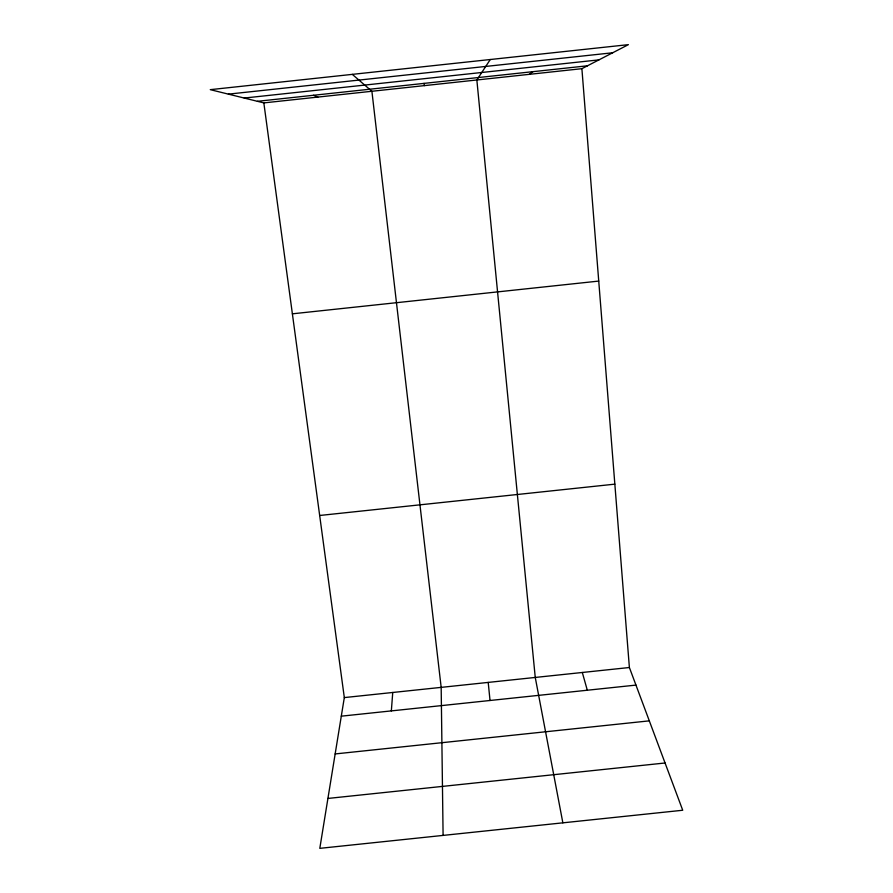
<?xml version="1.0" encoding="UTF-8"?>
<svg xmlns="http://www.w3.org/2000/svg" width="893" height="893" viewBox="0 0 893 893"><rect width="100%" height="100%" fill="white"/><g stroke="black" fill="none" stroke-linecap="round" stroke-linejoin="round"><path stroke-width="1.34" d="M391.346 710.895L392.741 692.477M263.837 102.896L344.318 697.589L319.806 848.35L682.721 810.252L629.386 667.517L581.89 68.683L628.393 44.65L210.279 89.657L263.837 102.896L581.89 68.683M490.279 59.518L476.851 79.979L535.253 677.441L562.858 822.833M529.359 74.331L532.954 71.663M228.396 94.133L612.665 52.776M244.224 98.051L598.913 59.876M257.418 101.311L587.46 65.803M292.379 313.823L598.734 281.083M319.672 515.484L614.842 484.151M344.318 697.589L629.386 667.517M341.293 716.175L635.961 685.098M335.154 753.938L649.311 720.852M327.921 798.442L665.062 762.99M313.476 95.283L317.852 97.08M352.311 74.376L371.901 91.276L441.175 687.376L443.095 835.401M582.314 672.485L587.304 690.233M423.996 83.384L424.365 85.628M488.214 682.408L490.023 700.492"/></g></svg>
